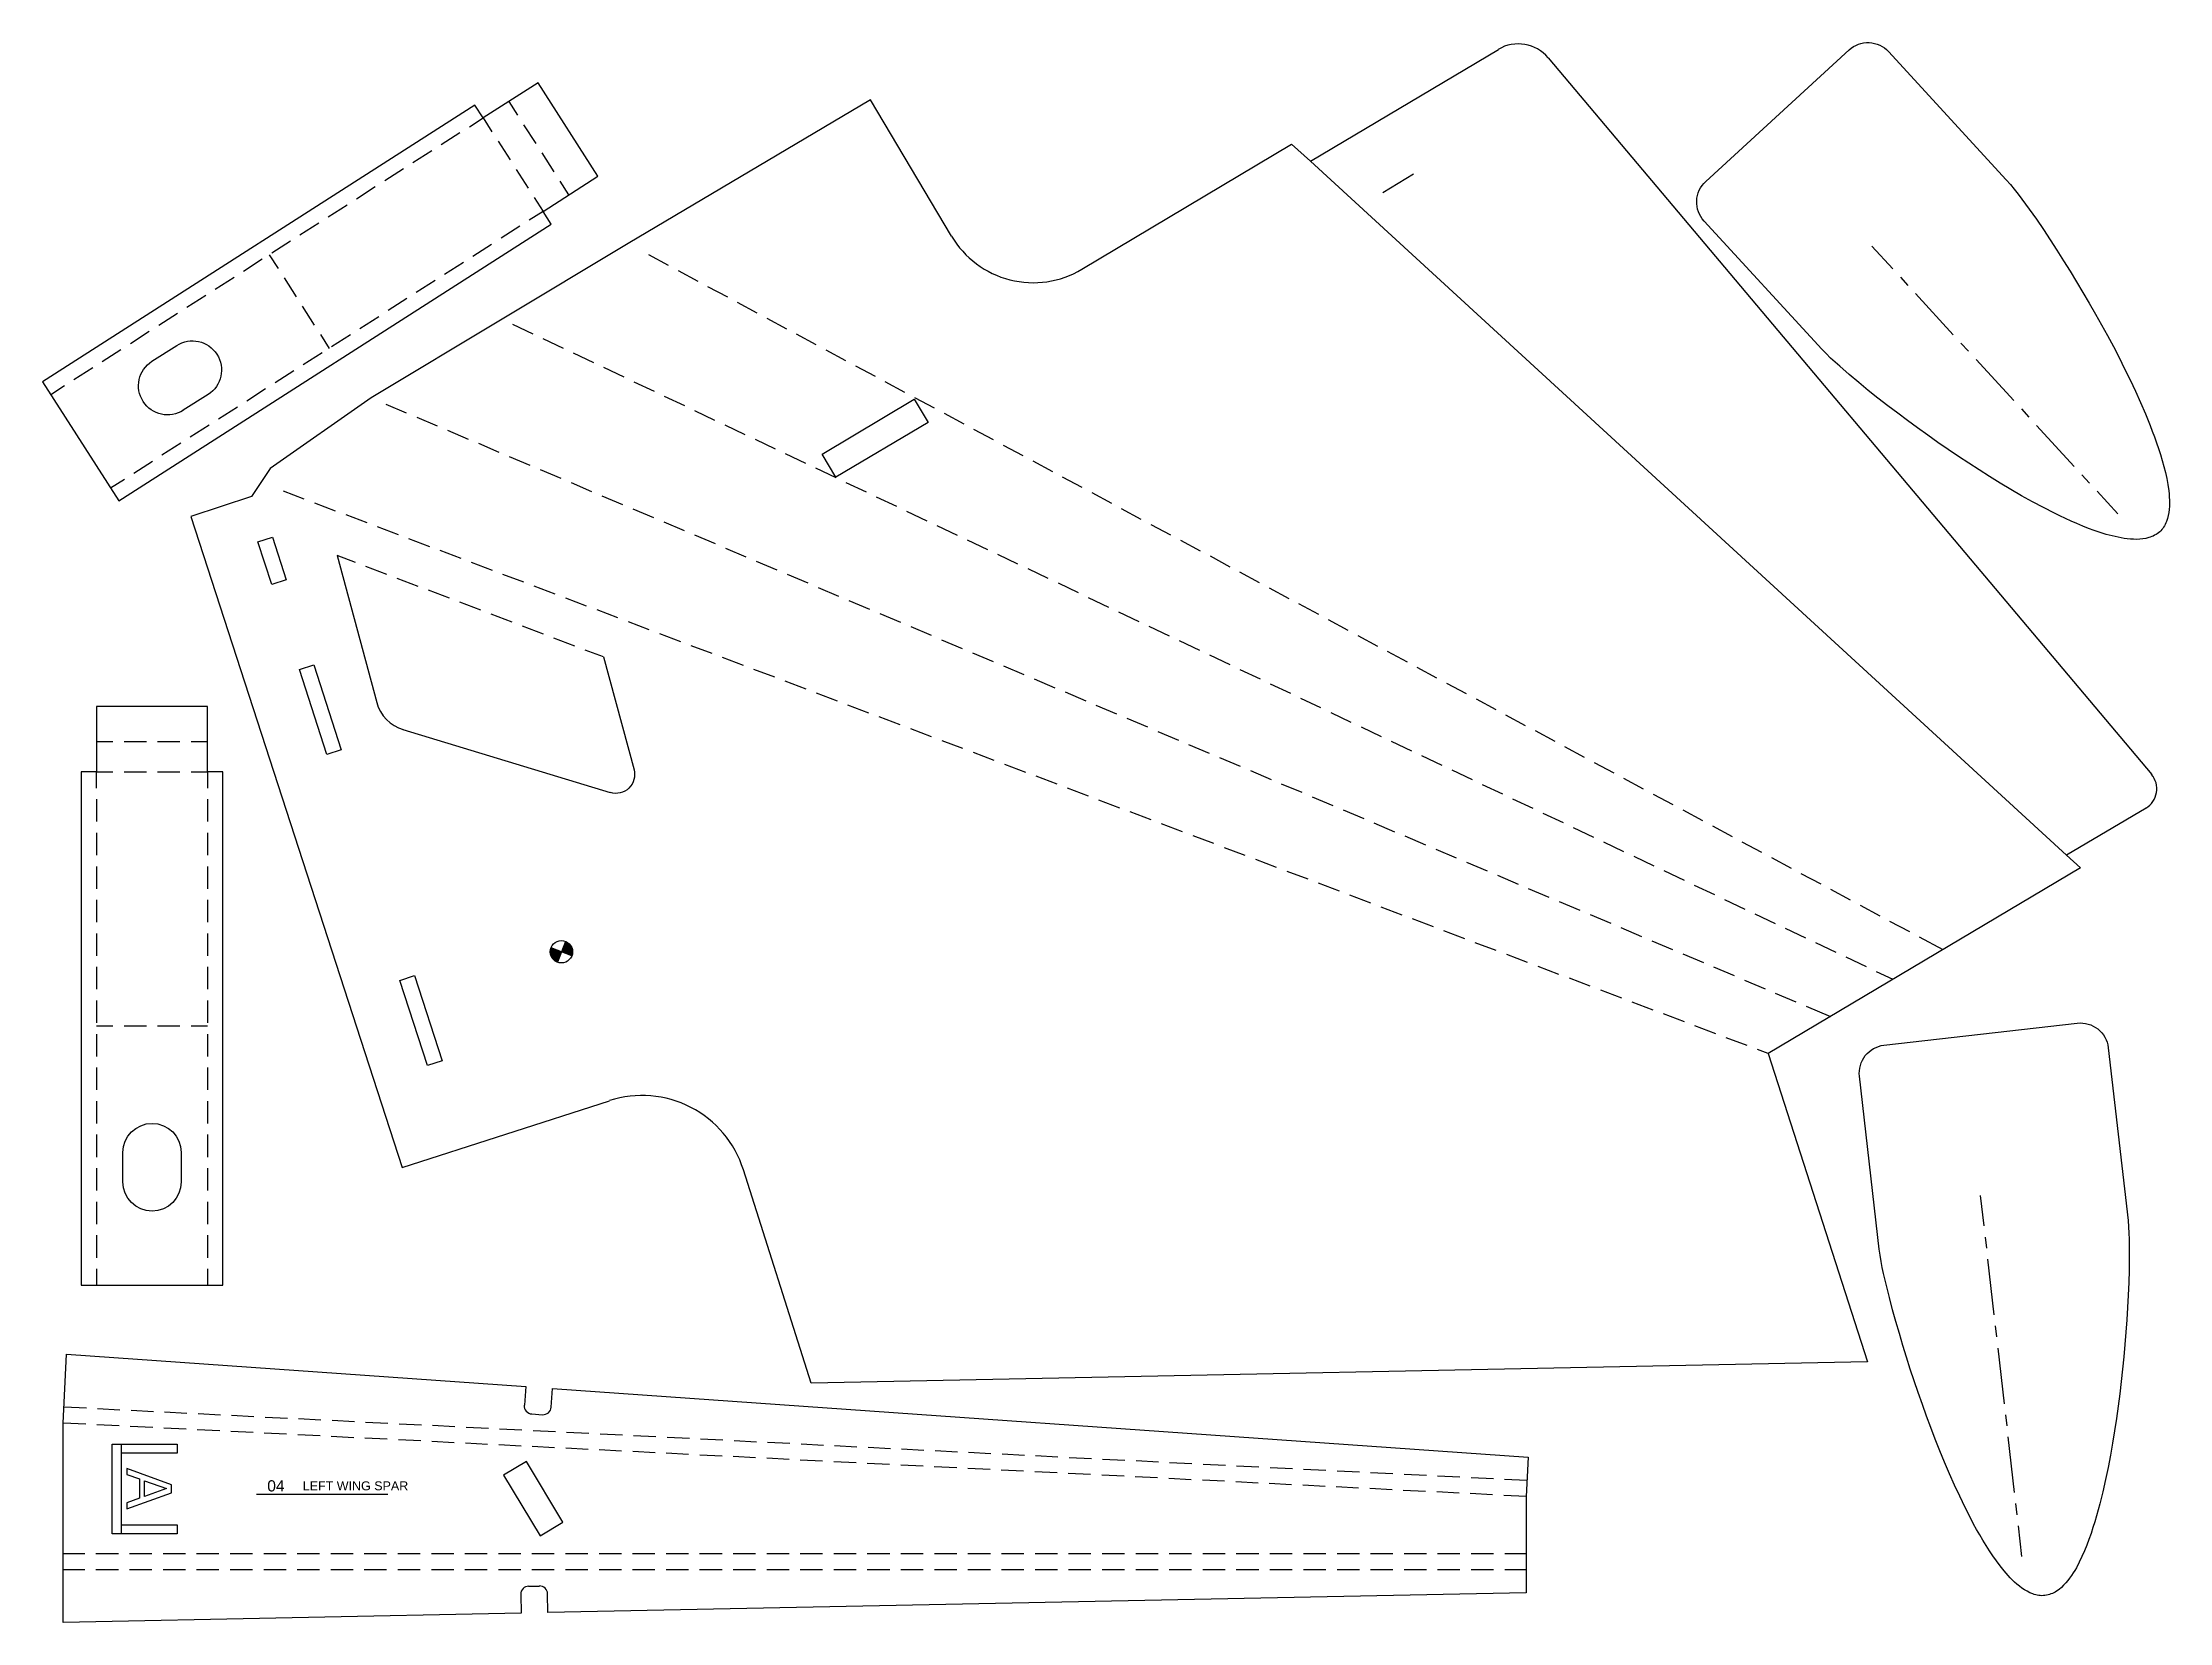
# Model space of a CAD drawing. Header units: inches. Extents: x 0 to 23.8, y 0.2 to 17.8.
import ezdxf

# ---------------------------------------------------------------- set-up
doc = ezdxf.new("R2010")
doc.units = ezdxf.units.IN
doc.header["$MEASUREMENT"] = 0
for name, color, linetype in [('PDF2_01 CUT', 7, 'Continuous'), ('PDF2_02 SCORE', 1, 'Continuous'), ('PDF3_01 CUT', 7, 'Continuous'), ('PDF3_02 SCORE', 1, 'Continuous'), ('PDF3_05 REFERENCE', 3, 'Continuous'), ('PDF_01 CUT', 7, 'Continuous')]:
    doc.layers.add(name, color=color, linetype=linetype)
for name, color, linetype, true_color in [('PDF2_23 NOTES', 144, 'Continuous', 0x007094), ('PDF3_23 NOTES', 144, 'Continuous', 0x007094), ('PDF3_Text', 144, 'Continuous', 0x007094)]:
    doc.layers.add(name, color=color, linetype=linetype, true_color=true_color)
doc.styles.add('PDF Arial', font='arial.ttf')

msp = doc.modelspace()

# ---------------------------------------------------------------- linework, layer by layer
at = {"layer": 'PDF2_01 CUT', "color": 7, "lineweight": 30}
for points in [[(10.197, 15.67, 0.414719), (11.655, 15.3), (13.999, 16.699), (14.211, 16.51), (16.311, 17.758)], [(1.607, 13.723, -1), (1.256, 14.271), (1.533, 14.448, -1), (1.884, 13.9)], [(6.305, 10.965), (6.646, 9.704, -0.589161), (6.382, 9.448)], [(23.553, 9.275), (22.665, 8.747), (22.819, 8.605), (19.327, 6.529), (20.439, 3.081), (8.627, 2.844), (7.869, 5.231, 0.415506), (6.372, 6.003)], [(1.583, 5.094, -1), (0.932, 5.094), (0.932, 5.423, -1), (1.583, 5.423)]]:
    msp.add_lwpolyline(points, format="xyb", dxfattribs=at)
for points in [[(16.869, 17.664), (23.617, 9.651)], [(15.019, 16.159), (15.361, 16.367)], [(1.883, 13.901), (1.606, 13.723)], [(3.327, 12.099), (3.77, 10.457)], [(6.382, 9.447), (4.065, 10.151)], [(1.582, 5.423), (1.582, 5.094)]]:
    msp.add_lwpolyline(points, dxfattribs=at)
for points in [[(4.868, 17.136), (0.032, 14.041), (0.885, 12.709), (5.721, 15.804), (5.629, 15.947), (6.242, 16.34), (5.573, 17.386), (4.959, 16.993)], [(8.751, 13.234), (9.78, 13.846), (9.934, 13.588), (8.904, 12.976)], [(2.602, 12.304), (2.756, 11.829), (2.595, 11.776), (2.441, 12.252)], [(3.065, 10.877), (3.373, 9.926), (3.211, 9.873), (2.904, 10.825)], [(0.466, 9.681), (0.466, 3.94), (2.048, 3.94), (2.048, 9.681), (1.878, 9.681), (1.878, 10.409), (0.636, 10.409), (0.636, 9.681)], [(4.191, 7.401), (4.5, 6.449), (4.337, 6.397), (4.029, 7.348)]]:
    msp.add_lwpolyline(points, close=True, dxfattribs=at)
for centre, radius, start, end in [((16.534, 17.383), 0.438, 40.0996, 120.7338), ((4.192, 10.571), 0.438, 195.0728, 253.108), ((23.424, 9.49), 0.25, 300.7338, 40.0996)]:
    msp.add_arc(centre, radius, start, end, dxfattribs=at)
at = {"layer": 'PDF2_02 SCORE', "color": 1, "lineweight": 30}
for points in [[(5.246, 17.176), (5.345, 17.022)], [(4.806, 16.895), (4.959, 16.993), (5.058, 16.839)], [(5.412, 16.917), (5.547, 16.706)], [(4.7, 16.827), (4.49, 16.693)], [(5.126, 16.733), (5.26, 16.523)], [(4.069, 16.423), (3.858, 16.288)], [(4.385, 16.625), (4.174, 16.49)], [(5.328, 16.418), (5.463, 16.207)], [(5.614, 16.601), (5.749, 16.39)], [(3.753, 16.221), (3.542, 16.086)], [(5.816, 16.285), (5.915, 16.131)], [(3.437, 16.019), (3.226, 15.884)], [(5.53, 16.102), (5.629, 15.947), (5.475, 15.849)], [(3.121, 15.816), (2.911, 15.681)], [(5.37, 15.782), (5.159, 15.647)], [(2.568, 15.462), (2.667, 15.308)], [(2.805, 15.614), (2.595, 15.479)], [(5.054, 15.579), (4.843, 15.444)], [(6.809, 15.464), (7.029, 15.346)], [(2.489, 15.412), (2.279, 15.277)], [(4.738, 15.377), (4.528, 15.242)], [(7.139, 15.287), (7.36, 15.168)], [(1.858, 15.007), (1.647, 14.873)], [(2.174, 15.21), (1.963, 15.075)], [(2.734, 15.203), (2.869, 14.992)], [(4.422, 15.175), (4.212, 15.04)], [(7.469, 15.109), (7.69, 14.991)], [(1.542, 14.805), (1.331, 14.67)], [(2.936, 14.887), (3.071, 14.676)], [(3.791, 14.77), (3.58, 14.636)], [(4.106, 14.973), (3.896, 14.838)], [(7.801, 14.932), (8.02, 14.814)], [(8.131, 14.754), (8.351, 14.636)], [(1.225, 14.603), (1.015, 14.468)], [(3.139, 14.571), (3.238, 14.416)], [(3.475, 14.568), (3.264, 14.433)], [(5.289, 14.687), (5.515, 14.58)], [(5.628, 14.526), (5.854, 14.419)], [(8.461, 14.577), (8.681, 14.459)], [(0.909, 14.4), (0.699, 14.266)], [(3.159, 14.366), (2.948, 14.231)], [(5.966, 14.365), (6.192, 14.258)], [(8.791, 14.4), (9.012, 14.281)], [(0.594, 14.198), (0.383, 14.063)], [(2.843, 14.164), (2.633, 14.029)], [(6.306, 14.204), (6.532, 14.097)], [(6.644, 14.043), (6.87, 13.936)], [(9.121, 14.222), (9.342, 14.104)], [(9.452, 14.045), (9.672, 13.926)], [(0.278, 13.996), (0.124, 13.898)], [(2.527, 13.962), (2.317, 13.827)], [(6.983, 13.883), (7.209, 13.776)], [(9.783, 13.867), (10.003, 13.749)], [(1.895, 13.557), (1.684, 13.422)], [(2.211, 13.759), (2, 13.624)], [(3.87, 13.793), (4.1, 13.695)], [(4.216, 13.646), (4.445, 13.549)], [(7.322, 13.722), (7.547, 13.614)], [(7.661, 13.561), (7.887, 13.454)], [(10.113, 13.69), (10.333, 13.572)], [(1.579, 13.355), (1.368, 13.22)], [(4.56, 13.5), (4.791, 13.402)], [(4.906, 13.354), (5.136, 13.256)], [(7.999, 13.4), (8.225, 13.293)], [(10.444, 13.513), (10.663, 13.395)], [(10.774, 13.335), (10.994, 13.217)], [(1.263, 13.152), (1.053, 13.018)], [(5.251, 13.207), (5.481, 13.109)], [(8.338, 13.239), (8.564, 13.132)], [(11.104, 13.157), (11.325, 13.039)], [(0.947, 12.95), (0.794, 12.852)], [(5.596, 13.061), (5.827, 12.963)], [(5.942, 12.914), (6.172, 12.816)], [(8.677, 13.079), (8.902, 12.971)], [(9.016, 12.917), (9.242, 12.81)], [(11.434, 12.981), (11.655, 12.862)], [(2.959, 12.73), (2.726, 12.818)], [(3.31, 12.597), (3.076, 12.685)], [(6.287, 12.768), (6.517, 12.671)], [(6.632, 12.622), (6.863, 12.525)], [(9.354, 12.757), (9.58, 12.65)], [(11.765, 12.803), (11.985, 12.685)], [(12.095, 12.625), (12.315, 12.507)], [(3.661, 12.464), (3.427, 12.553)], [(4.012, 12.331), (3.778, 12.42)], [(6.978, 12.476), (7.208, 12.378)], [(9.693, 12.596), (9.919, 12.489)], [(10.032, 12.435), (10.258, 12.328)], [(12.426, 12.448), (12.646, 12.33)], [(4.362, 12.198), (4.128, 12.287)], [(4.713, 12.065), (4.479, 12.154)], [(7.323, 12.329), (7.553, 12.232)], [(7.668, 12.183), (7.898, 12.085)], [(10.371, 12.274), (10.597, 12.167)], [(12.756, 12.27), (12.977, 12.152)], [(3.531, 12.021), (3.327, 12.099)], [(3.882, 11.887), (3.648, 11.977)], [(5.064, 11.933), (4.83, 12.021)], [(8.013, 12.036), (8.244, 11.939)], [(10.71, 12.113), (10.936, 12.006)], [(11.049, 11.953), (11.274, 11.845)], [(13.087, 12.094), (13.307, 11.974)], [(13.418, 11.916), (13.637, 11.797)], [(4.232, 11.754), (3.999, 11.843)], [(4.583, 11.621), (4.349, 11.71)], [(5.414, 11.8), (5.181, 11.888)], [(5.765, 11.667), (5.531, 11.755)], [(8.359, 11.89), (8.589, 11.792)], [(8.704, 11.743), (8.934, 11.646)], [(11.388, 11.792), (11.614, 11.685)], [(13.748, 11.738), (13.968, 11.62)], [(4.933, 11.487), (4.699, 11.576)], [(5.284, 11.354), (5.05, 11.443)], [(6.116, 11.534), (5.882, 11.623)], [(6.466, 11.401), (6.233, 11.49)], [(9.049, 11.597), (9.28, 11.499)], [(9.395, 11.45), (9.625, 11.353)], [(11.726, 11.631), (11.952, 11.523)], [(12.065, 11.47), (12.291, 11.363)], [(14.078, 11.561), (14.298, 11.442)], [(5.634, 11.22), (5.401, 11.309)], [(6.817, 11.268), (6.583, 11.357)], [(7.168, 11.135), (6.934, 11.224)], [(9.74, 11.304), (9.97, 11.207)], [(12.404, 11.31), (12.629, 11.202)], [(14.408, 11.383), (14.629, 11.265)], [(14.739, 11.206), (14.959, 11.087)], [(5.985, 11.086), (5.751, 11.176)], [(6.305, 10.965), (6.101, 11.042)], [(7.519, 11.003), (7.285, 11.091)], [(7.869, 10.87), (7.636, 10.958)], [(10.085, 11.158), (10.316, 11.06)], [(10.431, 11.012), (10.661, 10.914)], [(12.743, 11.148), (12.969, 11.041)], [(13.081, 10.988), (13.307, 10.881)], [(15.069, 11.029), (15.29, 10.91)], [(8.22, 10.737), (7.986, 10.825)], [(10.776, 10.866), (11.006, 10.768)], [(11.121, 10.719), (11.351, 10.621)], [(13.42, 10.826), (13.646, 10.719)], [(15.4, 10.851), (15.62, 10.733)], [(8.571, 10.604), (8.337, 10.693)], [(8.921, 10.471), (8.688, 10.56)], [(11.467, 10.573), (11.697, 10.475)], [(13.759, 10.666), (13.985, 10.559)], [(14.098, 10.505), (14.324, 10.398)], [(15.73, 10.673), (15.95, 10.555)], [(16.061, 10.496), (16.281, 10.378)], [(9.272, 10.338), (9.038, 10.427)], [(9.623, 10.205), (9.389, 10.294)], [(11.811, 10.426), (12.042, 10.329)], [(12.157, 10.28), (12.387, 10.182)], [(14.436, 10.344), (14.662, 10.237)], [(16.391, 10.319), (16.611, 10.2)], [(0.636, 10.021), (0.819, 10.021)], [(0.944, 10.021), (1.194, 10.021)], [(1.319, 10.021), (1.569, 10.021)], [(1.694, 10.021), (1.878, 10.021)], [(9.974, 10.073), (9.74, 10.161)], [(10.324, 9.94), (10.09, 10.028)], [(12.503, 10.133), (12.733, 10.036)], [(14.776, 10.184), (15.001, 10.076)], [(15.114, 10.023), (15.34, 9.916)], [(16.721, 10.141), (16.942, 10.023)], [(10.675, 9.807), (10.441, 9.895)], [(11.026, 9.674), (10.792, 9.763)], [(12.847, 9.987), (13.078, 9.889)], [(13.193, 9.84), (13.423, 9.743)], [(15.453, 9.862), (15.679, 9.754)], [(17.051, 9.964), (17.272, 9.846)], [(17.382, 9.786), (17.602, 9.668)], [(0.636, 9.498), (0.636, 9.681), (0.819, 9.681)], [(0.944, 9.681), (1.194, 9.681)], [(1.319, 9.681), (1.569, 9.681)], [(1.694, 9.681), (1.878, 9.681), (1.878, 9.498)], [(11.376, 9.541), (11.143, 9.63)], [(13.539, 9.694), (13.769, 9.596)], [(13.884, 9.547), (14.114, 9.451)], [(15.792, 9.701), (16.018, 9.594)], [(16.131, 9.54), (16.356, 9.433)], [(17.712, 9.609), (17.932, 9.49)], [(0.636, 9.373), (0.636, 9.123)], [(1.878, 9.373), (1.878, 9.123)], [(11.727, 9.408), (11.493, 9.497)], [(12.079, 9.275), (11.844, 9.364)], [(14.229, 9.402), (14.459, 9.304)], [(16.47, 9.379), (16.696, 9.272)], [(18.043, 9.432), (18.263, 9.314)], [(12.429, 9.142), (12.195, 9.231)], [(12.78, 9.009), (12.546, 9.098)], [(14.574, 9.255), (14.805, 9.158)], [(14.92, 9.109), (15.149, 9.011)], [(16.808, 9.219), (17.034, 9.112)], [(17.147, 9.057), (17.373, 8.95)], [(18.373, 9.254), (18.594, 9.136)], [(18.704, 9.077), (18.924, 8.958)], [(0.636, 8.998), (0.636, 8.748)], [(1.878, 8.998), (1.878, 8.748)], [(13.131, 8.877), (12.897, 8.965)], [(13.481, 8.744), (13.248, 8.832)], [(15.265, 8.963), (15.495, 8.865)], [(15.61, 8.816), (15.84, 8.718)], [(17.486, 8.897), (17.712, 8.79)], [(19.035, 8.899), (19.255, 8.781)], [(0.636, 8.623), (0.636, 8.373)], [(1.878, 8.623), (1.878, 8.373)], [(13.832, 8.611), (13.598, 8.699)], [(14.183, 8.478), (13.949, 8.567)], [(15.956, 8.67), (16.185, 8.572)], [(17.825, 8.736), (18.051, 8.628)], [(18.163, 8.575), (18.389, 8.468)], [(19.365, 8.721), (19.585, 8.603)], [(14.534, 8.345), (14.3, 8.434)], [(16.301, 8.523), (16.531, 8.425)], [(16.646, 8.377), (16.876, 8.279)], [(18.502, 8.414), (18.728, 8.307)], [(19.695, 8.545), (19.915, 8.427)], [(20.025, 8.367), (20.245, 8.249)], [(0.636, 8.248), (0.636, 7.998)], [(1.878, 8.248), (1.878, 7.998)], [(14.884, 8.212), (14.65, 8.301)], [(15.235, 8.079), (15.001, 8.168)], [(16.992, 8.23), (17.221, 8.133)], [(18.841, 8.253), (19.067, 8.146)], [(19.18, 8.093), (19.406, 7.985)], [(20.356, 8.189), (20.576, 8.071)], [(0.636, 7.873), (0.636, 7.623)], [(1.878, 7.873), (1.878, 7.623)], [(15.586, 7.946), (15.352, 8.035)], [(15.936, 7.814), (15.703, 7.902)], [(17.337, 8.084), (17.567, 7.986)], [(17.682, 7.938), (17.912, 7.84)], [(19.518, 7.932), (19.744, 7.825)], [(20.686, 8.012), (20.907, 7.894)], [(16.287, 7.681), (16.053, 7.769)], [(16.638, 7.548), (16.404, 7.636)], [(18.028, 7.791), (18.257, 7.694)], [(18.372, 7.645), (18.603, 7.548)], [(19.858, 7.771), (20.083, 7.663)], [(21.017, 7.834), (21.282, 7.692)], [(0.636, 7.498), (0.636, 7.248)], [(1.878, 7.498), (1.878, 7.248)], [(16.988, 7.415), (16.755, 7.504)], [(18.718, 7.499), (18.948, 7.401)], [(20.196, 7.61), (20.422, 7.503)], [(20.535, 7.449), (20.723, 7.36)], [(17.339, 7.282), (17.105, 7.371)], [(17.69, 7.149), (17.456, 7.238)], [(19.063, 7.352), (19.293, 7.255)], [(19.408, 7.206), (19.638, 7.108)], [(0.636, 7.123), (0.636, 6.873)], [(1.878, 7.123), (1.878, 6.873)], [(18.041, 7.016), (17.807, 7.105)], [(18.391, 6.884), (18.158, 6.972)], [(19.754, 7.059), (20.025, 6.945)], [(0.636, 6.841), (0.819, 6.841)], [(0.636, 6.748), (0.636, 6.498)], [(0.944, 6.841), (1.194, 6.841)], [(1.319, 6.841), (1.569, 6.841)], [(1.694, 6.841), (1.878, 6.841)], [(1.878, 6.748), (1.878, 6.498)], [(18.742, 6.751), (18.508, 6.839)], [(19.093, 6.618), (18.859, 6.706)], [(19.327, 6.529), (19.21, 6.574)], [(0.636, 6.373), (0.636, 6.123)], [(1.878, 6.373), (1.878, 6.123)], [(0.636, 5.998), (0.636, 5.748)], [(1.878, 5.998), (1.878, 5.748)], [(0.636, 5.623), (0.636, 5.372)], [(1.878, 5.623), (1.878, 5.372)], [(0.636, 5.247), (0.636, 4.997)], [(1.878, 5.247), (1.878, 4.997)], [(0.636, 4.872), (0.636, 4.622)], [(1.878, 4.872), (1.878, 4.622)], [(0.636, 4.497), (0.636, 4.247)], [(1.878, 4.497), (1.878, 4.247)], [(0.636, 4.122), (0.636, 3.94)], [(1.878, 4.122), (1.878, 3.94)]]:
    msp.add_lwpolyline(points, dxfattribs=at)
at = {"layer": 'PDF2_23 NOTES', "color": 4, "lineweight": 25}
for points in [[(5.951, 7.623), (5.718, 7.712)], [(5.879, 7.784), (5.79, 7.551)]]:
    msp.add_lwpolyline(points, dxfattribs=at)
at = {"layer": 'PDF2_23 NOTES', "color": 4, "lineweight": 30}
msp.add_circle((5.834, 7.668), 0.125, dxfattribs=at)
at = {"layer": 'PDF2_23 NOTES', "color": 4, "transparency": 33554559}
for points in [[(5.712, 7.693), (5.827, 7.649), (5.709, 7.673)], [(5.827, 7.649), (5.709, 7.673), (5.821, 7.631)], [(5.709, 7.673), (5.821, 7.631), (5.71, 7.653)], [(5.821, 7.631), (5.71, 7.653), (5.814, 7.614)], [(5.71, 7.653), (5.814, 7.614), (5.713, 7.634)], [(5.718, 7.712), (5.835, 7.668), (5.712, 7.693)], [(5.835, 7.668), (5.712, 7.693), (5.827, 7.649)], [(5.814, 7.614), (5.713, 7.634), (5.808, 7.598)], [(5.713, 7.634), (5.808, 7.598), (5.72, 7.615)], [(5.808, 7.598), (5.72, 7.615), (5.803, 7.584)], [(5.72, 7.615), (5.803, 7.584), (5.73, 7.598)], [(5.841, 7.685), (5.957, 7.642), (5.835, 7.668)], [(5.957, 7.642), (5.835, 7.668), (5.951, 7.623)], [(5.848, 7.703), (5.96, 7.661), (5.841, 7.685)], [(5.96, 7.661), (5.841, 7.685), (5.957, 7.642)], [(5.855, 7.721), (5.958, 7.681), (5.848, 7.703)], [(5.958, 7.681), (5.848, 7.703), (5.96, 7.661)], [(5.861, 7.736), (5.955, 7.7), (5.855, 7.721)], [(5.955, 7.7), (5.855, 7.721), (5.958, 7.681)], [(5.866, 7.75), (5.948, 7.719), (5.861, 7.736)], [(5.948, 7.719), (5.861, 7.736), (5.955, 7.7)], [(5.87, 7.762), (5.939, 7.736), (5.866, 7.75)], [(5.939, 7.736), (5.866, 7.75), (5.948, 7.719)], [(5.874, 7.771), (5.927, 7.751), (5.87, 7.762)], [(5.927, 7.751), (5.87, 7.762), (5.939, 7.736)], [(5.876, 7.778), (5.912, 7.765), (5.874, 7.771)], [(5.912, 7.765), (5.874, 7.771), (5.927, 7.751)], [(5.878, 7.783), (5.896, 7.776), (5.876, 7.778)], [(5.896, 7.776), (5.876, 7.778), (5.912, 7.765)], [(5.879, 7.784), (5.878, 7.783), (5.896, 7.776)], [(5.803, 7.584), (5.73, 7.598), (5.799, 7.572)], [(5.73, 7.598), (5.799, 7.572), (5.742, 7.583)], [(5.799, 7.572), (5.742, 7.583), (5.795, 7.563)], [(5.742, 7.583), (5.795, 7.563), (5.756, 7.57)], [(5.795, 7.563), (5.756, 7.57), (5.792, 7.556)], [(5.792, 7.556), (5.756, 7.57), (5.772, 7.559)], [(5.792, 7.556), (5.791, 7.551), (5.772, 7.559)], [(5.791, 7.551), (5.772, 7.559), (5.79, 7.551)]]:
    msp.add_solid(points, dxfattribs=at)
at = {"layer": 'PDF3_01 CUT', "color": 7, "lineweight": 30}
for points in [[(20.673, 17.735), (21.99, 16.301), (22.036, 16.249), (22.08, 16.195), (22.123, 16.14), (22.165, 16.086), (22.247, 15.973), (22.327, 15.86), (22.405, 15.745), (22.482, 15.63), (22.557, 15.513), (22.632, 15.396), (22.705, 15.278), (22.777, 15.16), (22.848, 15.041), (22.918, 14.921), (22.987, 14.8), (23.055, 14.679), (23.122, 14.558), (23.188, 14.435), (23.251, 14.312), (23.314, 14.188), (23.375, 14.064), (23.434, 13.938), (23.491, 13.812), (23.547, 13.684), (23.599, 13.555), (23.623, 13.491), (23.648, 13.426), (23.671, 13.36), (23.693, 13.295), (23.715, 13.228), (23.734, 13.161), (23.753, 13.095), (23.769, 13.027), (23.784, 12.959), (23.797, 12.892), (23.807, 12.823), (23.81, 12.788), (23.813, 12.753), (23.815, 12.719), (23.815, 12.684), (23.814, 12.65), (23.812, 12.615), (23.808, 12.58), (23.802, 12.546), (23.793, 12.512), (23.782, 12.479), (23.775, 12.463), (23.767, 12.448), (23.759, 12.433), (23.75, 12.418), (23.741, 12.403), (23.729, 12.39), (23.718, 12.377), (23.706, 12.365), (23.693, 12.353), (23.679, 12.343), (23.665, 12.333), (23.649, 12.325), (23.633, 12.317), (23.618, 12.311), (23.601, 12.304), (23.585, 12.299), (23.551, 12.29), (23.517, 12.285), (23.482, 12.281), (23.448, 12.28), (23.413, 12.281), (23.378, 12.283), (23.343, 12.286), (23.309, 12.291), (23.275, 12.297), (23.241, 12.303), (23.173, 12.319), (23.106, 12.336), (23.04, 12.357), (22.974, 12.379), (22.909, 12.403), (22.845, 12.429), (22.78, 12.456), (22.717, 12.483), (22.654, 12.512), (22.59, 12.542), (22.529, 12.572), (22.405, 12.635), (22.282, 12.701), (22.161, 12.768), (22.041, 12.838), (21.922, 12.909), (21.804, 12.982), (21.687, 13.056), (21.57, 13.132), (21.455, 13.208), (21.34, 13.286), (21.225, 13.365), (21.112, 13.445), (20.999, 13.526), (20.887, 13.608), (20.776, 13.691), (20.666, 13.775), (20.556, 13.86), (20.447, 13.946), (20.34, 14.034), (20.233, 14.123), (20.129, 14.215), (20.077, 14.26), (20.026, 14.307), (19.976, 14.357), (19.928, 14.407), (18.611, 15.84, -0.414214), (18.63, 16.282), (20.232, 17.753, -0.414214), (20.674, 17.735)], [(23.13, 6.595), (23.352, 4.661), (23.358, 4.592), (23.362, 4.522), (23.365, 4.453), (23.366, 4.384), (23.366, 4.245), (23.364, 4.107), (23.36, 3.968), (23.354, 3.829), (23.347, 3.691), (23.338, 3.552), (23.328, 3.414), (23.317, 3.276), (23.304, 3.138), (23.29, 2.999), (23.275, 2.861), (23.259, 2.723), (23.241, 2.586), (23.222, 2.448), (23.201, 2.311), (23.179, 2.174), (23.155, 2.037), (23.129, 1.901), (23.101, 1.765), (23.07, 1.629), (23.037, 1.495), (23.019, 1.428), (23, 1.361), (22.981, 1.294), (22.96, 1.228), (22.938, 1.162), (22.915, 1.096), (22.89, 1.032), (22.864, 0.967), (22.836, 0.904), (22.806, 0.842), (22.774, 0.78), (22.756, 0.75), (22.738, 0.721), (22.72, 0.692), (22.699, 0.663), (22.678, 0.636), (22.656, 0.609), (22.632, 0.583), (22.607, 0.56), (22.58, 0.537), (22.552, 0.517), (22.537, 0.508), (22.522, 0.5), (22.506, 0.493), (22.49, 0.486), (22.474, 0.48), (22.457, 0.475), (22.44, 0.472), (22.423, 0.469), (22.405, 0.468), (22.388, 0.467), (22.371, 0.468), (22.353, 0.47), (22.336, 0.473), (22.32, 0.477), (22.302, 0.481), (22.287, 0.487), (22.254, 0.5), (22.223, 0.516), (22.193, 0.533), (22.164, 0.552), (22.137, 0.574), (22.11, 0.596), (22.084, 0.619), (22.058, 0.643), (22.034, 0.668), (22.011, 0.693), (21.965, 0.745), (21.921, 0.799), (21.88, 0.855), (21.84, 0.911), (21.801, 0.969), (21.764, 1.028), (21.728, 1.087), (21.693, 1.147), (21.659, 1.208), (21.625, 1.268), (21.593, 1.329), (21.53, 1.453), (21.47, 1.579), (21.412, 1.704), (21.355, 1.831), (21.301, 1.959), (21.249, 2.088), (21.197, 2.216), (21.148, 2.346), (21.099, 2.476), (21.052, 2.606), (21.005, 2.738), (20.961, 2.869), (20.917, 3.001), (20.875, 3.133), (20.834, 3.266), (20.795, 3.399), (20.756, 3.532), (20.719, 3.665), (20.683, 3.8), (20.65, 3.934), (20.619, 4.07), (20.604, 4.137), (20.591, 4.205), (20.58, 4.274), (20.57, 4.343), (20.349, 6.276, -0.414214), (20.623, 6.623), (22.784, 6.87, -0.414214), (23.131, 6.595)], [(5.719, 2.574), (5.734, 2.784), (16.643, 2.016), (16.623, 1.577), (16.623, 0.497), (5.684, 0.277), (5.68, 0.487, 0.414214), (5.588, 0.576)], [(5.419, 2.596, 0.414214), (5.503, 2.499), (5.623, 2.491, 0.414214), (5.72, 2.575)]]:
    msp.add_lwpolyline(points, format="xyb", dxfattribs=at)
for points in [[(5.38, 0.481), (5.384, 0.271), (0.264, 0.167), (0.264, 2.398), (0.302, 3.167), (5.435, 2.805), (5.42, 2.596)], [(5.468, 0.572), (5.588, 0.575)]]:
    msp.add_lwpolyline(points, dxfattribs=at)
msp.add_lwpolyline([(5.187, 1.814), (5.595, 1.136), (5.852, 1.29), (5.443, 1.968)], close=True, dxfattribs=at)
at = {"layer": 'PDF3_01 CUT', "color": 18, "lineweight": 30, "true_color": 0x000000}
msp.add_arc((5.47, 0.483), 0.0904, 91.1591, 181.1591, dxfattribs=at)
at = {"layer": 'PDF3_02 SCORE', "color": 1, "lineweight": 30}
for points in [[(0.515, 2.385), (0.264, 2.398)], [(0.273, 2.578), (0.524, 2.566)], [(0.889, 2.366), (0.64, 2.378)], [(0.648, 2.559), (0.898, 2.547)], [(1.023, 2.541), (1.273, 2.528)], [(1.397, 2.522), (1.647, 2.509)], [(1.772, 2.503), (2.021, 2.49)], [(2.146, 2.484), (2.396, 2.472)], [(2.521, 2.465), (2.771, 2.453)], [(2.896, 2.447), (3.146, 2.434)], [(3.271, 2.428), (3.52, 2.415)], [(3.645, 2.409), (3.895, 2.397)], [(4.019, 2.39), (4.269, 2.378)], [(1.264, 2.348), (1.014, 2.36)], [(1.638, 2.328), (1.389, 2.341)], [(2.013, 2.309), (1.763, 2.322)], [(2.387, 2.291), (2.138, 2.303)], [(2.762, 2.272), (2.512, 2.284)], [(3.136, 2.253), (2.887, 2.266)], [(3.512, 2.234), (3.261, 2.247)], [(3.886, 2.216), (3.636, 2.228)], [(4.261, 2.197), (4.011, 2.209)], [(4.635, 2.178), (4.385, 2.191)], [(4.394, 2.372), (4.644, 2.358)], [(5.009, 2.159), (4.76, 2.172)], [(4.768, 2.353), (5.018, 2.34)], [(5.384, 2.14), (5.134, 2.153)], [(5.143, 2.333), (5.392, 2.321)], [(5.517, 2.315), (5.768, 2.303)], [(5.893, 2.296), (6.142, 2.283)], [(6.267, 2.278), (6.517, 2.265)], [(6.642, 2.258), (6.891, 2.246)], [(7.016, 2.24), (7.266, 2.228)], [(7.391, 2.221), (7.64, 2.208)], [(7.765, 2.202), (8.015, 2.189)], [(8.139, 2.183), (8.389, 2.171)], [(8.514, 2.164), (8.764, 2.152)], [(8.889, 2.146), (9.139, 2.133)], [(5.758, 2.122), (5.509, 2.134)], [(6.133, 2.103), (5.883, 2.115)], [(6.508, 2.084), (6.258, 2.097)], [(6.883, 2.065), (6.633, 2.078)], [(7.257, 2.047), (7.007, 2.059)], [(7.632, 2.028), (7.382, 2.04)], [(8.006, 2.009), (7.756, 2.022)], [(8.38, 1.99), (8.131, 2.003)], [(8.755, 1.971), (8.505, 1.983)], [(9.129, 1.953), (8.88, 1.965)], [(9.504, 1.933), (9.254, 1.946)], [(9.264, 2.127), (9.513, 2.114)], [(9.879, 1.915), (9.629, 1.928)], [(9.638, 2.108), (9.888, 2.096)], [(10.254, 1.896), (10.004, 1.908)], [(10.013, 2.089), (10.262, 2.077)], [(10.387, 2.071), (10.637, 2.058)], [(10.762, 2.052), (11.011, 2.039)], [(11.136, 2.033), (11.386, 2.02)], [(11.511, 2.014), (11.76, 2.002)], [(11.886, 1.995), (12.136, 1.983)], [(12.26, 1.977), (12.51, 1.964)], [(12.635, 1.958), (12.885, 1.945)], [(13.009, 1.939), (13.259, 1.927)], [(13.384, 1.92), (13.633, 1.908)], [(10.628, 1.878), (10.379, 1.89)], [(11.003, 1.858), (10.753, 1.871)], [(11.377, 1.839), (11.127, 1.853)], [(11.752, 1.821), (11.502, 1.833)], [(12.126, 1.802), (11.876, 1.814)], [(12.501, 1.783), (12.251, 1.796)], [(12.876, 1.764), (12.626, 1.777)], [(13.25, 1.746), (13.001, 1.758)], [(13.625, 1.727), (13.375, 1.739)], [(13.999, 1.708), (13.75, 1.721)], [(13.758, 1.902), (14.008, 1.889)], [(14.374, 1.689), (14.124, 1.702)], [(14.133, 1.883), (14.382, 1.87)], [(14.748, 1.67), (14.499, 1.683)], [(14.507, 1.863), (14.757, 1.851)], [(14.882, 1.845), (15.132, 1.833)], [(15.257, 1.826), (15.507, 1.813)], [(15.632, 1.808), (15.881, 1.795)], [(16.006, 1.788), (16.256, 1.776)], [(16.38, 1.77), (16.631, 1.758)], [(15.123, 1.652), (14.873, 1.664)], [(15.497, 1.633), (15.247, 1.645)], [(15.872, 1.614), (15.622, 1.627)], [(16.247, 1.595), (15.997, 1.608)], [(16.623, 1.577), (16.372, 1.589)], [(0.264, 0.937), (0.505, 0.937)], [(0.505, 0.757), (0.264, 0.757)], [(0.63, 0.937), (0.88, 0.937)], [(0.88, 0.757), (0.63, 0.757)], [(1.005, 0.937), (1.255, 0.937)], [(1.255, 0.757), (1.005, 0.757)], [(1.38, 0.937), (1.63, 0.937)], [(1.63, 0.757), (1.38, 0.757)], [(1.755, 0.937), (2.005, 0.937)], [(2.005, 0.757), (1.755, 0.757)], [(2.13, 0.937), (2.38, 0.937)], [(2.38, 0.757), (2.13, 0.757)], [(2.505, 0.937), (2.755, 0.937)], [(2.755, 0.757), (2.505, 0.757)], [(2.88, 0.937), (3.13, 0.937)], [(3.13, 0.757), (2.88, 0.757)], [(3.255, 0.937), (3.505, 0.937)], [(3.505, 0.757), (3.255, 0.757)], [(3.63, 0.937), (3.88, 0.937)], [(3.88, 0.757), (3.63, 0.757)], [(4.005, 0.937), (4.255, 0.937)], [(4.255, 0.757), (4.005, 0.757)], [(4.38, 0.937), (4.63, 0.937)], [(4.63, 0.757), (4.38, 0.757)], [(4.755, 0.937), (5.005, 0.937)], [(5.005, 0.757), (4.755, 0.757)], [(5.13, 0.937), (5.38, 0.937)], [(5.38, 0.757), (5.13, 0.757)], [(5.505, 0.937), (5.755, 0.937)], [(5.755, 0.757), (5.505, 0.757)], [(5.88, 0.937), (6.13, 0.937)], [(6.13, 0.757), (5.88, 0.757)], [(6.255, 0.937), (6.505, 0.937)], [(6.505, 0.757), (6.255, 0.757)], [(6.63, 0.937), (6.88, 0.937)], [(6.88, 0.757), (6.63, 0.757)], [(7.005, 0.937), (7.255, 0.937)], [(7.255, 0.757), (7.005, 0.757)], [(7.38, 0.937), (7.63, 0.937)], [(7.63, 0.757), (7.38, 0.757)], [(7.755, 0.937), (8.005, 0.937)], [(8.005, 0.757), (7.755, 0.757)], [(8.13, 0.937), (8.38, 0.937)], [(8.38, 0.757), (8.13, 0.757)], [(8.505, 0.937), (8.755, 0.937)], [(8.755, 0.757), (8.505, 0.757)], [(8.88, 0.937), (9.13, 0.937)], [(9.13, 0.757), (8.88, 0.757)], [(9.255, 0.937), (9.505, 0.937)], [(9.505, 0.757), (9.255, 0.757)], [(9.63, 0.937), (9.88, 0.937)], [(9.88, 0.757), (9.63, 0.757)], [(10.005, 0.937), (10.255, 0.937)], [(10.255, 0.757), (10.005, 0.757)], [(10.38, 0.937), (10.631, 0.937)], [(10.631, 0.757), (10.38, 0.757)], [(10.756, 0.937), (11.006, 0.937)], [(11.006, 0.757), (10.756, 0.757)], [(11.131, 0.937), (11.381, 0.937)], [(11.381, 0.757), (11.131, 0.757)], [(11.506, 0.937), (11.756, 0.937)], [(11.756, 0.757), (11.506, 0.757)], [(11.881, 0.937), (12.131, 0.937)], [(12.131, 0.757), (11.881, 0.757)], [(12.256, 0.937), (12.506, 0.937)], [(12.506, 0.757), (12.256, 0.757)], [(12.631, 0.937), (12.881, 0.937)], [(12.881, 0.757), (12.631, 0.757)], [(13.006, 0.937), (13.256, 0.937)], [(13.256, 0.757), (13.006, 0.757)], [(13.381, 0.937), (13.631, 0.937)], [(13.631, 0.757), (13.381, 0.757)], [(13.756, 0.937), (14.007, 0.937)], [(14.007, 0.757), (13.756, 0.757)], [(14.132, 0.937), (14.382, 0.937)], [(14.382, 0.757), (14.132, 0.757)], [(14.507, 0.937), (14.757, 0.937)], [(14.757, 0.757), (14.507, 0.757)], [(14.882, 0.937), (15.132, 0.937)], [(15.132, 0.757), (14.882, 0.757)], [(15.257, 0.937), (15.507, 0.937)], [(15.507, 0.757), (15.257, 0.757)], [(15.632, 0.937), (15.882, 0.937)], [(15.882, 0.757), (15.632, 0.757)], [(16.007, 0.937), (16.257, 0.937)], [(16.257, 0.757), (16.007, 0.757)], [(16.382, 0.937), (16.623, 0.937)], [(16.623, 0.757), (16.382, 0.757)]]:
    msp.add_lwpolyline(points, dxfattribs=at)
at = {"layer": 'PDF3_05 REFERENCE', "color": 4, "lineweight": 30}
for points in [[(20.488, 15.557), (20.721, 15.304)], [(20.806, 15.212), (20.891, 15.12)], [(20.975, 15.028), (21.398, 14.567)], [(21.483, 14.475), (21.567, 14.383)], [(21.652, 14.291), (22.075, 13.831)], [(22.159, 13.739), (22.244, 13.647)], [(22.328, 13.555), (22.751, 13.094)], [(22.836, 13.002), (22.92, 12.91)], [(23.005, 12.818), (23.238, 12.564)], [(21.7, 4.944), (21.739, 4.602)], [(21.753, 4.477), (21.768, 4.353)], [(21.782, 4.229), (21.853, 3.608)], [(21.867, 3.484), (21.881, 3.36)], [(21.896, 3.235), (21.967, 2.614)], [(21.981, 2.49), (21.995, 2.366)], [(22.009, 2.242), (22.08, 1.621)], [(22.095, 1.497), (22.109, 1.372)], [(22.123, 1.248), (22.162, 0.905)]]:
    msp.add_lwpolyline(points, dxfattribs=at)
at = {"layer": 'PDF3_23 NOTES', "color": 4, "lineweight": 25}
for points in [[(0.913, 1.26), (1.538, 1.26), (1.538, 1.16), (0.812, 1.16), (0.812, 2.16), (1.538, 2.16), (1.538, 2.06), (0.913, 2.06)], [(0.913, 2.16), (0.913, 1.16)], [(2.423, 1.602), (3.892, 1.602)]]:
    msp.add_lwpolyline(points, dxfattribs=at)
for points in [[(1.476, 1.618), (1.476, 1.708), (0.975, 1.889), (0.975, 1.822), (1.115, 1.773), (1.115, 1.557), (0.975, 1.507), (0.975, 1.437)], [(1.172, 1.753), (1.417, 1.664), (1.172, 1.577)]]:
    msp.add_lwpolyline(points, close=True, dxfattribs=at)
at = {"layer": 'PDF_01 CUT', "color": 7}
msp.add_line((14.211, 16.51), (22.665, 8.747), dxfattribs=at)
msp.add_lwpolyline([(10.197, 15.669), (9.289, 17.197), (6.58, 15.587), (5.171, 14.743), (3.707, 13.862), (2.577, 13.071), (2.368, 12.758), (1.69, 12.537), (4.055, 5.254), (6.372, 6.002)], dxfattribs=at)

# ---------------------------------------------------------------- texts
at = {"layer": 'PDF3_Text', "attachment_point": 7, "style": 'PDF Arial'}
for s, insert, char_height in [('04', (2.545, 1.631), 0.125), ('LEFT WING SPAR', (2.942, 1.644), 0.10001)]:
    msp.add_mtext(s, dxfattribs=dict(at, insert=insert, char_height=char_height))

doc.saveas('drawing.dxf')
